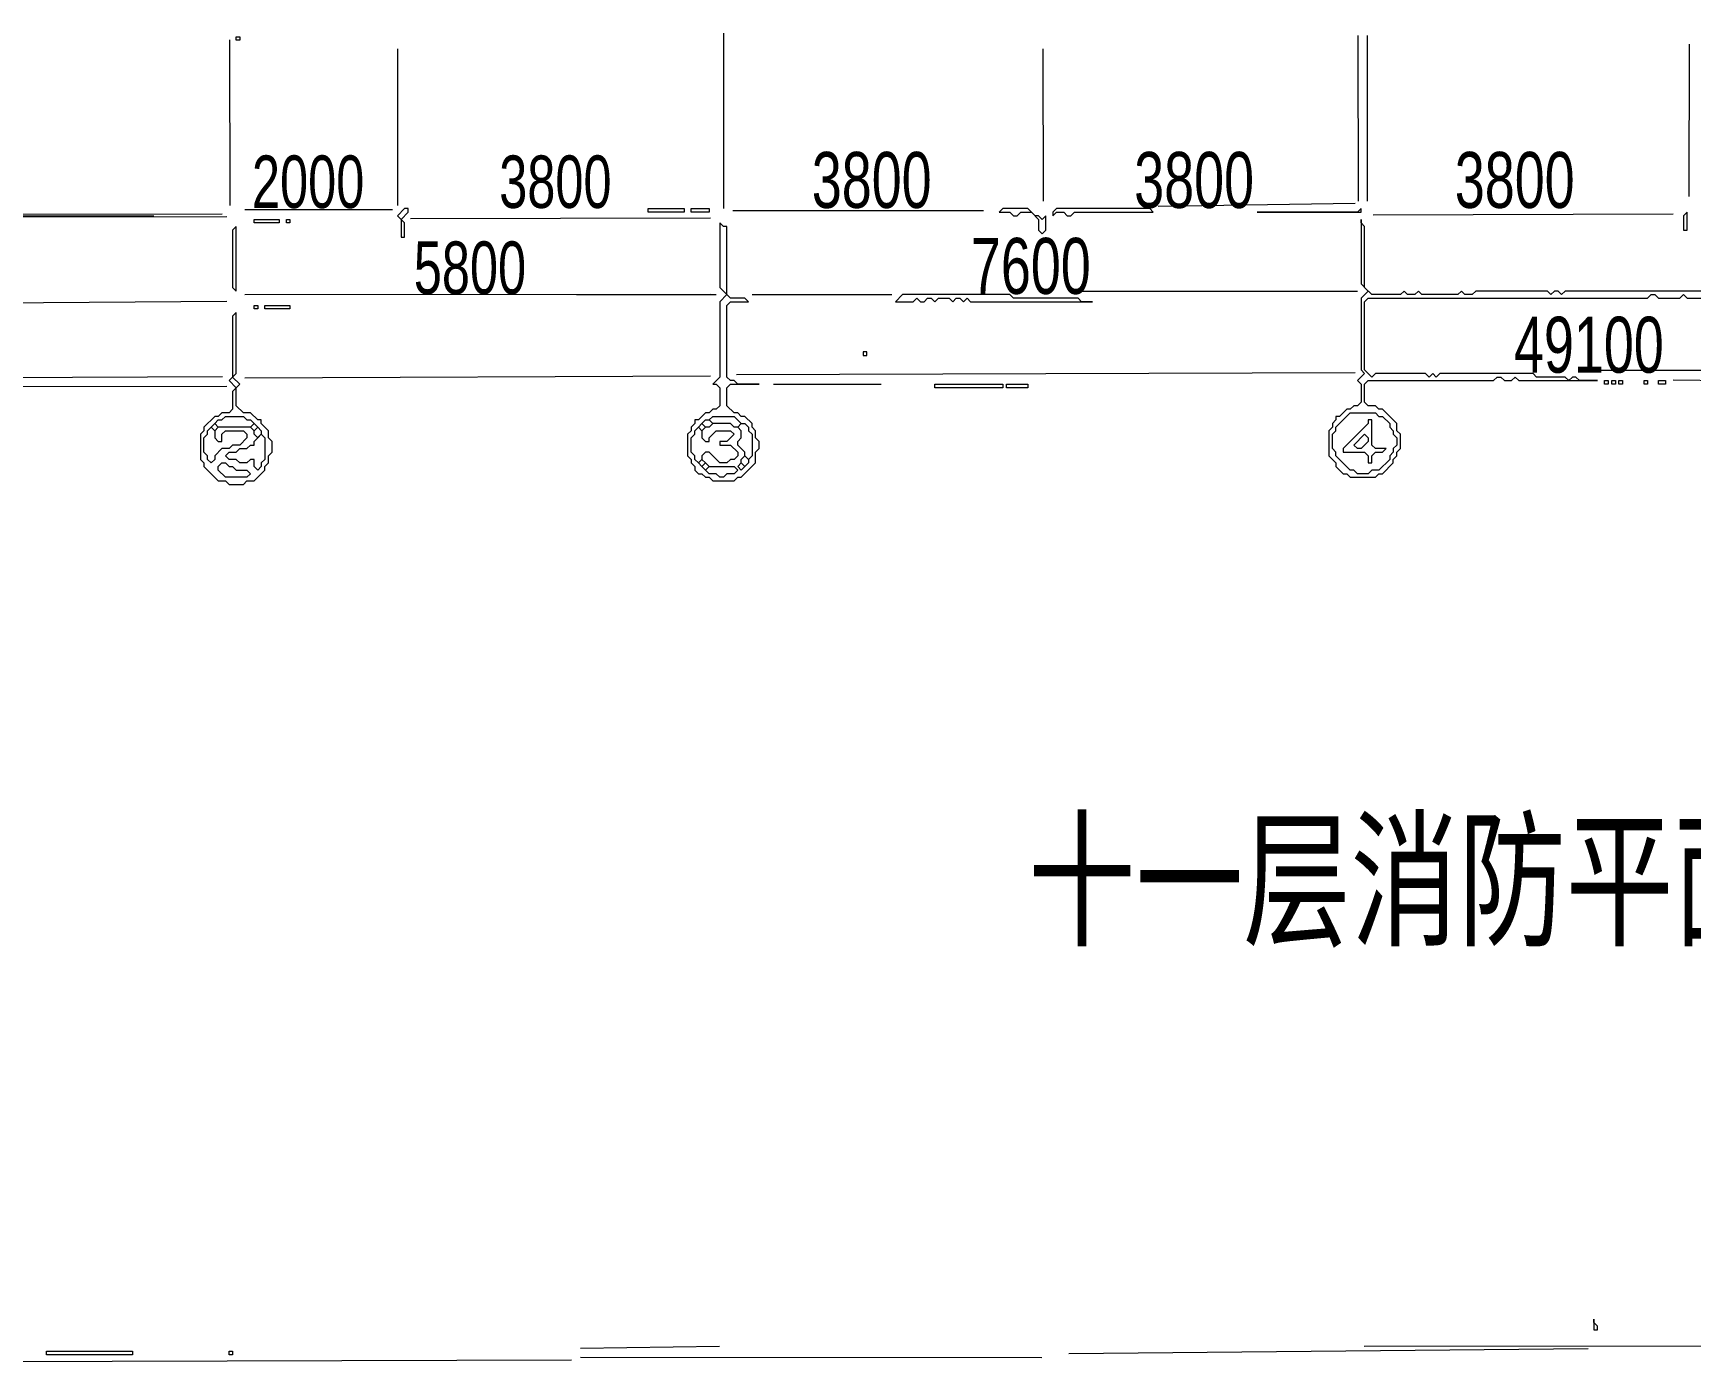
# Model space of a CAD drawing. Extents: x 10 to 1978, y 10 to 1392.
# Drawn here: x 485.3 to 948.1, y 11.1 to 382 of the extents above; entities that cross this region are included whole.
import ezdxf

# ---------------------------------------------------------------- set-up
doc = ezdxf.new("R2010")
doc.units = 0
for name, color, linetype, lineweight in [('OCR_TEXT', 6, 'Continuous', 0), ('TRACE_CURVE', 6, 'Continuous', 0), ('TRACE_STRAIGHT', 5, 'Continuous', 0), ('TRACE_TEXT_SYMBOL', 6, 'Continuous', 0)]:
    doc.layers.add(name, color=color, linetype=linetype, lineweight=lineweight)
doc.styles.add('wqy-unicode', font='wqy-unicode.lff')

msp = doc.modelspace()

# ---------------------------------------------------------------- linework, layer by layer
at = {"layer": 'TRACE_CURVE', "color": 6}
for points in [[(677, 329), (677, 311), (679, 309), (677, 307), (677, 286), (675, 284), (676, 284), (677, 283), (677, 278), (676, 277), (675, 277), (674, 276), (673, 276), (671, 274), (670, 274), (670, 273), (669, 272), (669, 271), (668, 270), (668, 264), (669, 263), (669, 262), (670, 261), (670, 260), (671, 259), (672, 259), (673, 258), (674, 258), (675, 257), (681, 257), (682, 258), (683, 258), (687, 262), (687, 265), (688, 266), (688, 268), (687, 269), (687, 271), (686, 272), (686, 273), (684, 275), (683, 275), (682, 276), (681, 276), (679, 278), (679, 283), (680, 284), (688, 284), (682, 284), (681, 285), (680, 285), (679, 286), (679, 306), (680, 307), (685, 307), (684, 308), (680, 308), (679, 309), (679, 328), (678, 328)], [(672, 273), (673, 274), (674, 274), (675, 273), (674, 272), (673, 272)], [(674, 274), (675, 275), (681, 275), (683, 273), (682, 272), (681, 272), (680, 273), (675, 273)], [(853, 276), (860, 276), (861, 275), (862, 275), (864, 273), (864, 272), (865, 271), (865, 270), (866, 269), (866, 267), (865, 266), (865, 265), (864, 264), (864, 263), (861, 260), (859, 260), (858, 259), (855, 259), (854, 260), (853, 260), (849, 264), (849, 265), (848, 266), (848, 270), (849, 271), (849, 272)], [(670, 271), (671, 272), (672, 271), (672, 269), (673, 268), (674, 268), (674, 269), (676, 271), (680, 271), (681, 270), (679, 268), (677, 268), (677, 267), (680, 267), (682, 265), (682, 264), (681, 263), (680, 263), (679, 262), (677, 262), (674, 265), (673, 265), (672, 264), (672, 263), (671, 262), (670, 263), (670, 264), (669, 265), (669, 269), (670, 270)], [(671, 272), (672, 273), (673, 272), (672, 271)], [(682, 272), (683, 273), (684, 273), (685, 272), (685, 271), (686, 270), (686, 264), (685, 263), (684, 264), (684, 265), (682, 267), (682, 268), (683, 269), (683, 271)], [(683, 263), (684, 264), (685, 263), (685, 262), (684, 261), (683, 262)], [(671, 262), (672, 263), (673, 262), (672, 261)], [(672, 261), (673, 262), (674, 261), (673, 260)], [(673, 260), (674, 261), (681, 261), (682, 260), (681, 259), (679, 259), (678, 258), (677, 258), (676, 259), (674, 259)], [(682, 261), (683, 262), (684, 261), (683, 260)]]:
    msp.add_lwpolyline(points, close=True, dxfattribs=at)
for points in [[(856, 330), (856, 312), (858, 310), (856, 308), (856, 288), (857, 287), (855, 285), (856, 284), (856, 279), (855, 278), (854, 278), (853, 277), (852, 277), (850, 275), (849, 275), (849, 274), (848, 273), (848, 272), (847, 271), (847, 264), (849, 262), (849, 261), (851, 259), (852, 259), (853, 258), (860, 258), (861, 259), (862, 259), (865, 262), (865, 263), (866, 264), (866, 265), (867, 266), (867, 270), (866, 271), (866, 273), (862, 277), (861, 277), (860, 278), (858, 278), (857, 279), (857, 284), (858, 285), (893, 285), (894, 286), (895, 286), (896, 285), (898, 285), (899, 286), (900, 285), (922, 285), (917, 285), (916, 286), (915, 286), (914, 285), (913, 286), (905, 286), (904, 287), (878, 287), (877, 286), (876, 287), (875, 286), (874, 287), (860, 287)], [(967, 310), (913, 310), (912, 309), (911, 310), (910, 310), (909, 309), (908, 310), (888, 310), (887, 309), (885, 309), (884, 310), (883, 309), (873, 309), (872, 310), (871, 309), (869, 309), (868, 310), (867, 309), (859, 309), (857, 311), (857, 328), (856, 329), (856, 330)], [(860, 287), (859, 286), (857, 288), (857, 307), (858, 308), (936, 308), (937, 309), (938, 309), (939, 308), (945, 308), (946, 309), (947, 308), (953, 308)]]:
    msp.add_lwpolyline(points, dxfattribs=at)
at = {"layer": 'TRACE_STRAIGHT', "color": 5}
for p, q in [((540.13, 380.13), (540.17, 333.87)), ((678, 382), (678, 333)), ((855.13, 381.38), (855.17, 335.12)), ((857.66, 381.38), (857.67, 335.12)), ((587.02, 377.63), (587.04, 333.88)), ((767.17, 377.63), (767.27, 335.13)), ((947.63, 336.37), (947.7, 378.88)), ((799.4, 333.7), (854.38, 334.53)), ((345.62, 331.37), (538.12, 331.54)), ((385.63, 330.68), (539.38, 330.8)), ((454, 331), (519, 331)), ((544.37, 332.75), (585.62, 332.81)), ((590.62, 330.23), (674.38, 330.44)), ((680.62, 332.46), (750.62, 332.51)), ((859.37, 331.29), (943.13, 331.58)), ((463.14, 306.63), (539.39, 307.14)), ((544.37, 309.01), (674.38, 309.15)), ((637, 309), (676, 309)), ((686, 309), (725, 309)), ((778, 310), (855, 310)), ((681.62, 286.66), (854.37, 287.23)), ((916.88, 287.89), (1123.12, 287.86)), ((345.62, 285.27), (538.13, 286.14)), ((466.87, 283.36), (539.38, 283.41)), ((544.37, 285.8), (674.38, 286.32)), ((692, 284), (722, 284)), ((943.13, 285.24), (991.88, 284.64)), ((638.11, 14.83), (676.91, 15.47)), ((774.38, 13.37), (919.39, 14.77)), ((856.87, 15.44), (1016.87, 15.55)), ((450.62, 11.06), (635.63, 11.66)), ((638.12, 12.33), (766.87, 12.29))]:
    msp.add_line(p, q, dxfattribs=at)
at = {"layer": 'TRACE_TEXT_SYMBOL', "color": 6}
for points in [[(542, 381), (543, 381), (543, 380), (542, 380)], [(547, 330), (554, 330), (554, 329), (547, 329)], [(556, 330), (557, 330), (557, 329), (556, 329)], [(589, 333), (587, 331), (588, 330), (588, 325), (589, 325), (589, 329), (588, 330), (590, 332), (590, 333)], [(657, 333), (667, 333), (667, 332), (657, 332)], [(669, 333), (674, 333), (674, 332), (669, 332)], [(756, 333), (755, 332), (758, 332), (759, 331), (760, 331), (761, 332), (764, 332), (766, 330), (766, 327), (767, 326), (768, 327), (768, 331), (767, 330), (766, 331), (765, 331), (763, 333)], [(771, 333), (770, 332), (770, 331), (771, 332), (773, 332), (774, 331), (775, 331), (776, 332), (798, 332), (797, 333)], [(856, 333), (855, 332), (827, 332), (856, 332)], [(947, 332), (946, 331), (946, 327), (947, 327)], [(542, 328), (541, 327), (541, 311), (542, 310)], [(547, 306), (548, 306), (548, 305), (547, 305)], [(550, 306), (557, 306), (557, 305), (550, 305)], [(728, 309), (726, 307), (731, 307), (732, 308), (733, 307), (734, 307), (735, 308), (736, 308), (737, 307), (738, 308), (741, 308), (742, 307), (743, 308), (744, 308), (745, 307), (746, 308), (747, 307), (781, 307), (778, 307), (777, 308), (759, 308), (758, 309)], [(542, 304), (541, 303), (541, 286), (540, 285), (542, 283), (541, 282), (541, 277), (540, 276), (538, 276), (537, 275), (536, 275), (533, 272), (533, 271), (532, 270), (532, 263), (533, 262), (533, 261), (537, 257), (539, 257), (540, 256), (544, 256), (545, 257), (547, 257), (550, 260), (550, 261), (551, 262), (551, 264), (552, 265), (552, 268), (551, 269), (551, 271), (549, 273), (549, 274), (548, 274), (546, 276), (544, 276), (542, 278), (542, 283), (543, 284), (541, 286), (542, 287)], [(717, 293), (717, 292), (718, 292), (718, 293)], [(737, 284), (756, 284), (756, 283), (737, 283)], [(757, 284), (763, 284), (763, 283), (757, 283)], [(924, 285), (925, 285), (925, 284), (924, 284)], [(926, 285), (927, 285), (927, 284), (926, 284)], [(928, 285), (929, 285), (929, 284), (928, 284)], [(935, 285), (936, 285), (936, 284), (935, 284)], [(939, 285), (941, 285), (941, 284), (939, 284)], [(538, 274), (539, 275), (544, 275), (545, 274), (546, 274), (547, 273), (546, 272), (537, 272), (536, 273), (537, 274)], [(858, 274), (858, 273), (851, 266), (851, 265), (857, 265), (858, 264), (858, 262), (859, 262), (859, 264), (860, 265), (862, 265), (863, 266), (860, 266), (859, 267), (859, 274)], [(534, 271), (535, 272), (536, 271), (536, 269), (537, 268), (538, 268), (538, 270), (539, 271), (544, 271), (545, 270), (545, 269), (543, 267), (541, 267), (540, 266), (538, 266), (536, 264), (536, 263), (535, 262), (534, 263), (534, 264), (533, 265), (533, 269), (534, 270)], [(535, 272), (536, 273), (537, 272), (536, 271)], [(549, 270), (550, 269), (550, 263), (549, 262), (549, 261), (548, 260), (547, 261), (547, 263), (546, 263), (545, 262), (543, 262), (542, 263), (540, 263), (539, 264), (540, 265), (542, 265), (543, 266), (545, 266), (546, 267), (547, 267), (547, 268)], [(546, 272), (547, 273), (548, 272), (547, 271)], [(547, 271), (548, 272), (549, 271), (549, 270), (548, 269), (547, 270)], [(857, 270), (858, 269), (858, 268), (856, 266), (855, 266), (854, 267)], [(537, 261), (538, 262), (539, 262), (540, 261), (541, 261), (542, 260), (545, 260), (546, 259), (545, 258), (539, 258), (537, 260)], [(921, 23), (921, 20), (922, 20), (922, 21), (921, 22)], [(489, 14), (513, 14), (513, 13), (489, 13)], [(540, 14), (541, 14), (541, 13), (540, 13)]]:
    msp.add_lwpolyline(points, close=True, dxfattribs=at)

# ---------------------------------------------------------------- texts
at = {"layer": 'OCR_TEXT', "color": 6, "style": 'wqy-unicode', "width": 0.72}
for s, height, p in [('2000', 14.642, (546.39, 333.2)), ('3800', 14.642, (615.41, 333.2)), ('3800', 15.618, (702.67, 333.21)), ('3800', 15.618, (792.67, 333.21)), ('3800', 15.618, (882.17, 333.21)), ('5800', 14.642, (591.56, 309.2)), ('7600', 15.618, (747.09, 309.21)), ('49100', 15.618, (898.69, 287.21)), ('十一层消防平面图', 30.575, (763.03, 130.35))]:
    msp.add_text(s, height=height, dxfattribs=at).set_placement(p)

doc.saveas('drawing.dxf')
